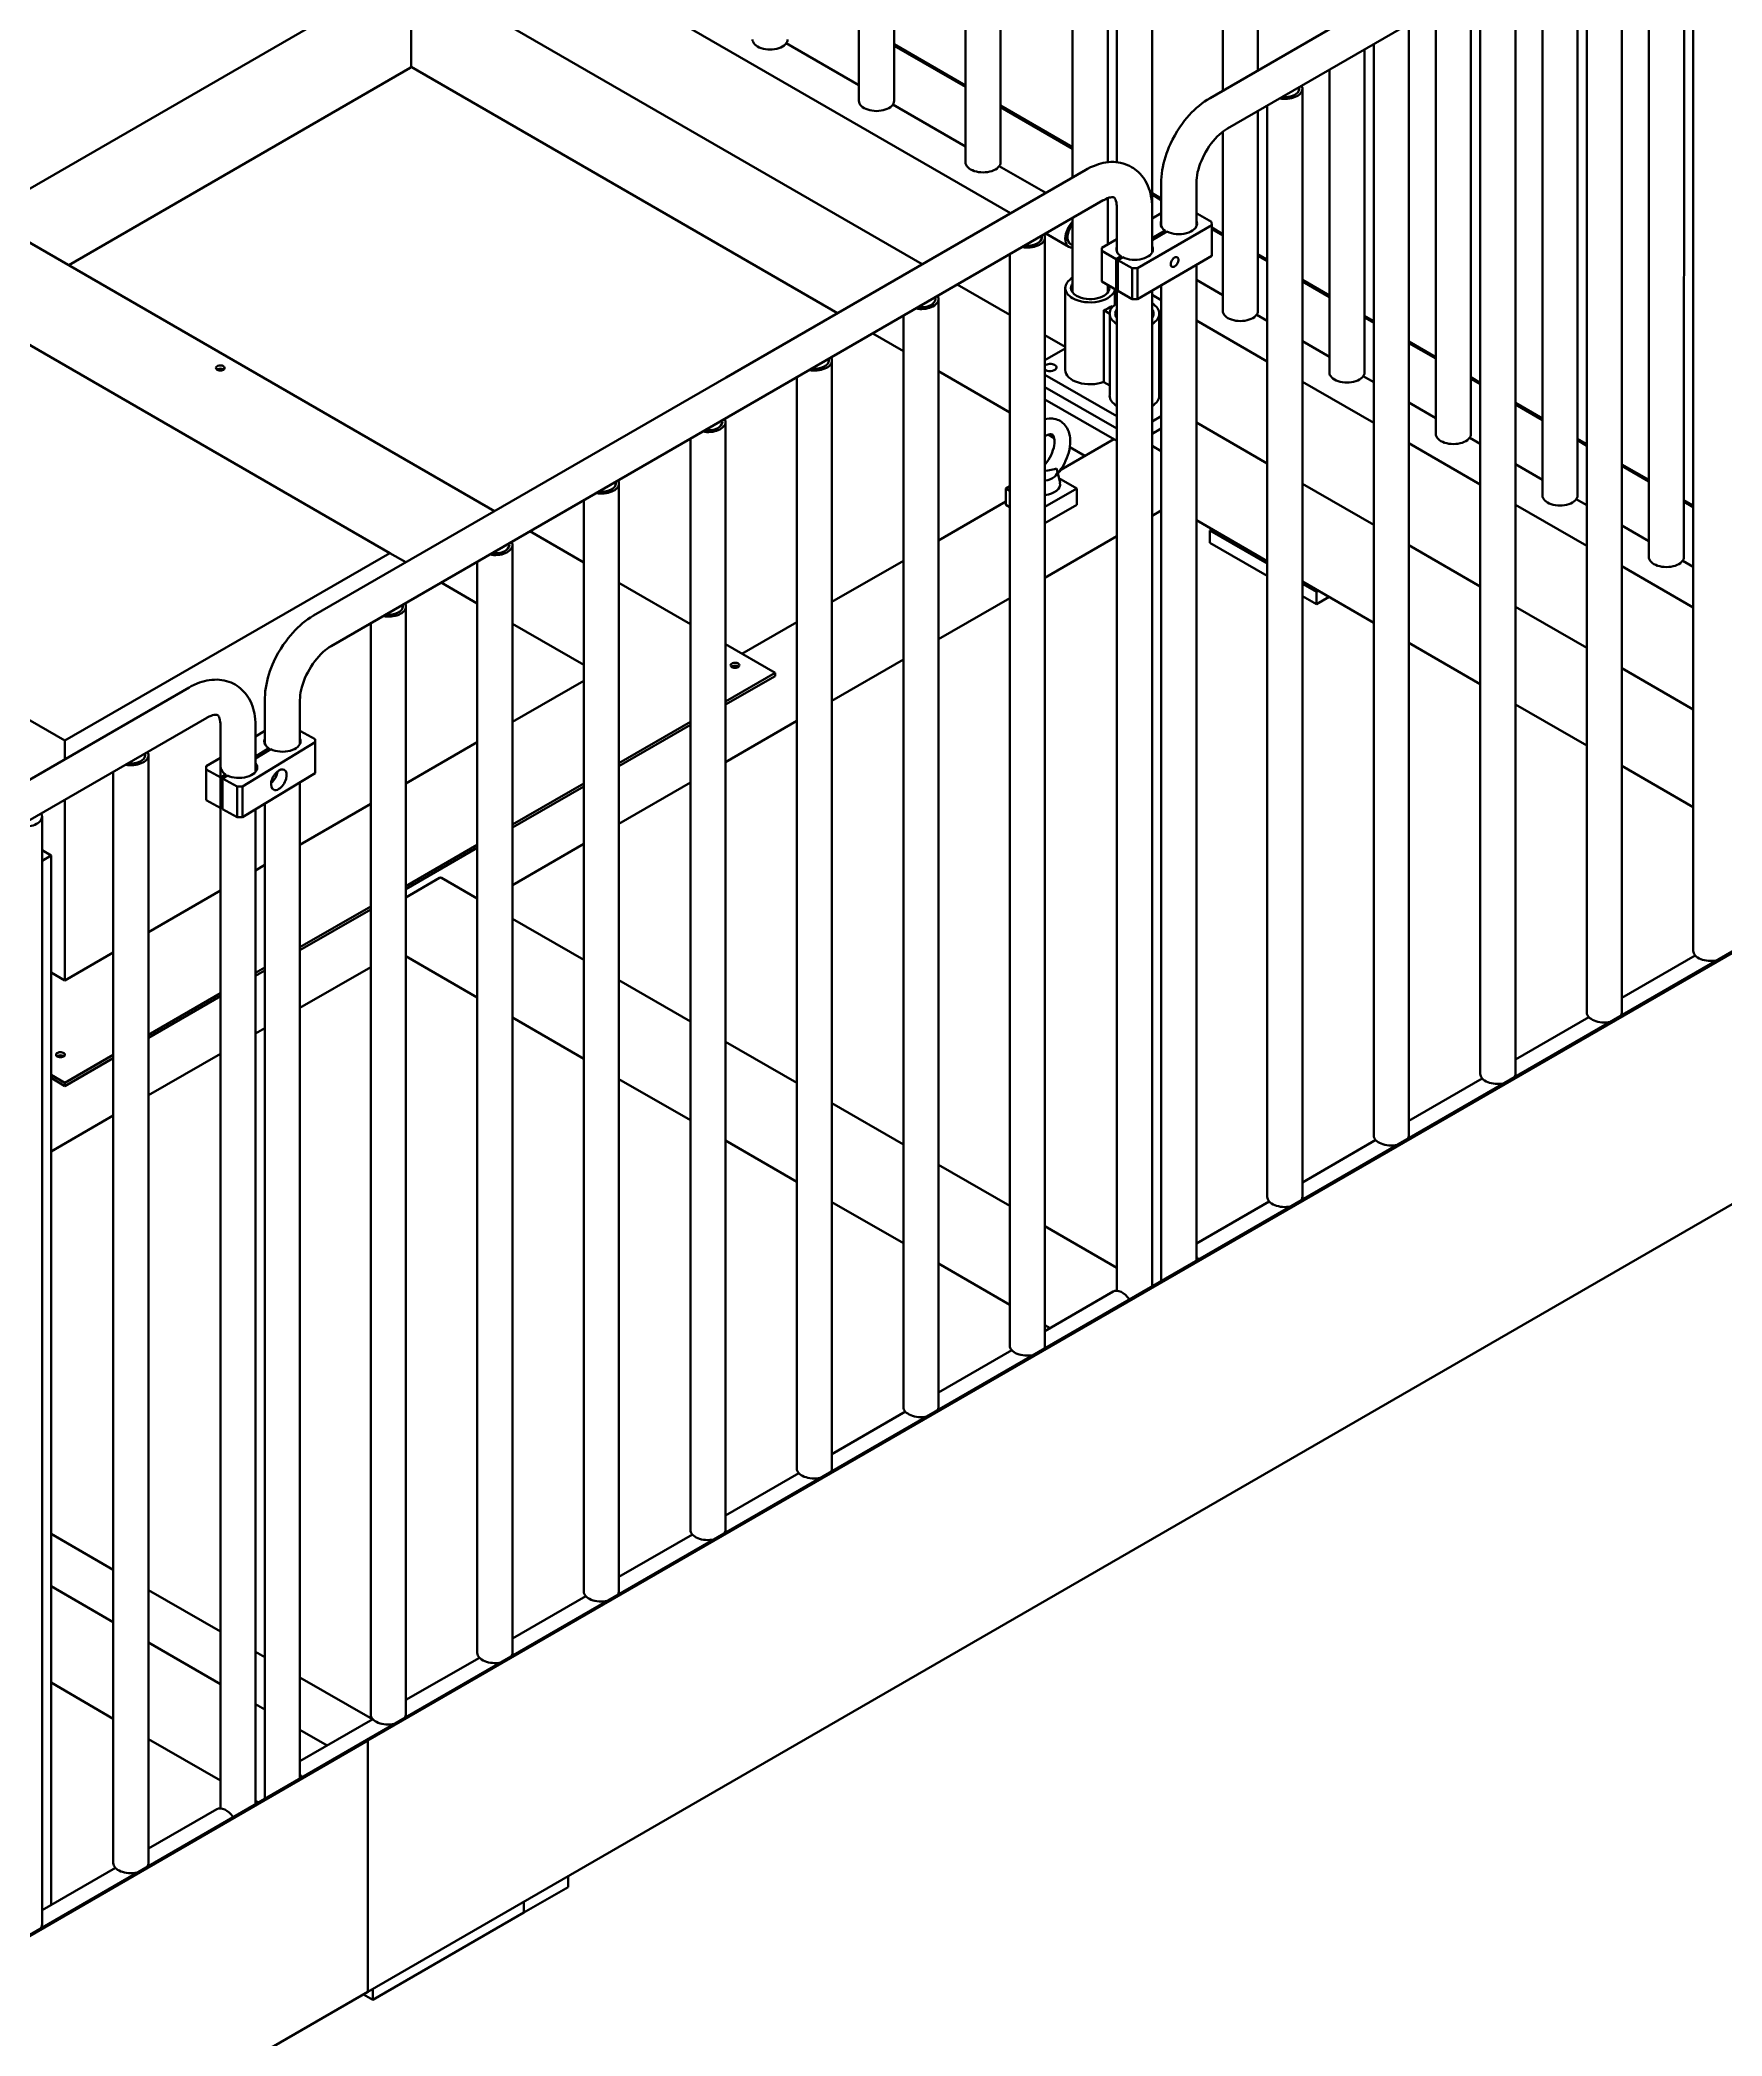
# Model space of a CAD drawing. Header units: millimetres. Extents: x -73083 to 81340, y -6859 to 6812.
# Drawn here: x -55858 to -54518, y -2132 to -542 of the extents above; entities that cross this region are included whole.
import ezdxf

# ---------------------------------------------------------------- set-up
doc = ezdxf.new("R2010")
doc.units = ezdxf.units.MM
doc.layers.add('word_dim', color=253, linetype='Continuous')
doc.styles.get("Standard").update_dxf_attribs({"font": 'romans.shx', "bigfont": 'bigfont.shx'})
doc.dimstyles.new('STANDARD 1-23', dxfattribs={"dimscale": 23, "dimtxt": 3.5, "dimasz": 3, "dimexe": 1, "dimexo": 0, "dimgap": 1, "dimtad": 3, "dimdsep": 46, "dimtxsty": 'Standard', "dimblk1": 'OPEN', "dimblk2": 'OPEN', "dimsah": 1, "dimcen": 0, "dimclrd": 256, "dimclre": 256, "dimclrt": 3, "dimazin": 2, "dimtfac": 1, "dimtmove": 0, "dimatfit": 3, "dimldrblk": 'OPEN', "dimfxl": 0, "dimtolj": 1, "dimtzin": 0, "dimlwd": 13, "dimlwe": 13, "dimarcsym": 0})

# ---------------------------------------------------------------- blocks, each defined once
blk = doc.blocks.new('A$C7FC73B9A')
at = {"color": 7, "lineweight": 35}
for p, q in [((4481.3, 5537.2), (4481.3, 4654.5)), ((4509.3, 5524.9), (4509.3, 4654.5)), ((4566.2, 5488.2), (4566.2, 4605.6)), ((4594.2, 5475.9), (4594.2, 4605.6)), ((4771.2, 5369.8), (4771.2, 4662.6)), ((4651.5, 4593.5), (4651.5, 5348.7)), ((4799.2, 5357.5), (4799.2, 4678.8)), ((4679.5, 4605.6), (4679.5, 5332.5)), ((4686.8, 4605.6), (4686.8, 5328.2)), ((4714.8, 4560.7), (4714.8, 5329.2)), ((4191.1, 4327.7), (3141.7, 4933.6)), ((4602.1, 4565), (3989.6, 4918.7)), ((4761, 4656.7), (5089.8, 4846.6)), ((5138.7, 4842.4), (5138.6, 4291.2)), ((5146, 4846.7), (5146, 3977.4)), ((4775, 4632.5), (5103.8, 4822.3)), ((5110.7, 4826.3), (5110.6, 4291.2)), ((4032.6, 4812.5), (4531.7, 4524.4)), ((5089.2, 4811), (5089.1, 3928.4)), ((5053.8, 4793.4), (5053.8, 4340.2)), ((5061.2, 4797.7), (5061.1, 3928.4)), ((5025.8, 4777.3), (5025.8, 4340.2)), ((5004.3, 4762), (5004.3, 3879.4)), ((4089.8, 4739.9), (3783.5, 4563)), ((4968.9, 4744.5), (4968.9, 4389.2)), ((4976.3, 4748.7), (4976.3, 3879.4)), ((4940.9, 4728.3), (4940.9, 4389.2)), ((4124.5, 4718.1), (4124.5, 4682.2)), ((4919.4, 4713), (4919.4, 3830.4)), ((2882.9, 4702.6), (3848.8, 4144.9)), ((4481.3, 4667.1), (4423.4, 4700.5)), ((4566.2, 4666.8), (4509.3, 4699.6)), ((4566.2, 4665.6), (4509.3, 4698.4)), ((4884.1, 4695.5), (4884.1, 4438.2)), ((4891.4, 4699.7), (4891.4, 3830.4)), ((4123.9, 4680.8), (3851.8, 4523.7)), ((4124.5, 4681.7), (4464.3, 4485.4)), ((4856.1, 4679.3), (4856.1, 4438.2)), ((4834.6, 4664.1), (4834.6, 3781.4)), ((4566.2, 4618.1), (4508.3, 4651.5)), ((4651.5, 4617.6), (4594.2, 4650.7)), ((4651.5, 4616.3), (4594.2, 4649.4)), ((4799.2, 4646.5), (4799.2, 4487.2)), ((4806.6, 4650.7), (4806.6, 3781.4)), ((4771.2, 4629.9), (4771.2, 4487.2)), ((4662, 4599.6), (4375.6, 4434.2)), ((4630.1, 4581.2), (4593.1, 4602.5)), ((4107.6, 4294.3), (3610.2, 4581.5)), ((4722.2, 4554.6), (4722.2, 4589.5)), ((4750.2, 4554.6), (4750.2, 4589.5)), ((4389.6, 4410), (4676, 4575.3)), ((4679.5, 4540.1), (4679.5, 4577)), ((4686.8, 4534.4), (4686.8, 4569.1)), ((4714.8, 4533.8), (4714.8, 4569.1)), ((4648.6, 4538.2), (4630.1, 4548.8)), ((4651.5, 4501.8), (4651.5, 4561.2)), ((4762.4, 4555.6), (4703.2, 4521.1)), ((4762.4, 4555.6), (4762.4, 4531.1)), ((4601.5, 4532.3), (4601.5, 3663)), ((4629.5, 4545.7), (4629.5, 3663)), ((4674.8, 4537.4), (4674.8, 4512.9)), ((4674.8, 4510.5), (4674.8, 4535)), ((4686.2, 4504), (4686.2, 4528.4)), ((4687.6, 4527.6), (4687.6, 4503.1)), ((4699, 4521.1), (4699, 4496.6)), ((4703.2, 4496.6), (4762.4, 4531.1)), ((4703.2, 4496.6), (4703.2, 4521.1)), ((4750.2, 3730.4), (4750.2, 4524)), ((4559.7, 4508.2), (4601.5, 4484.1)), ((4645.7, 4440.1), (4645.7, 4505.4)), ((4686.8, 3706.6), (4686.8, 4504.3)), ((4714.8, 3710), (4714.8, 4503.4)), ((4722.2, 3714.3), (4722.2, 4507.7)), ((4771.2, 4499.7), (4750.2, 4511.8)), ((4856.1, 4499.4), (4834.6, 4511.9)), ((4856.1, 4498.2), (4834.6, 4510.6)), ((4544.7, 4496.7), (4544.7, 3614)), ((4676.3, 4430.5), (4676.3, 4487.7)), ((4681.1, 4419.7), (4681.1, 4485)), ((4720.6, 4419.7), (4720.6, 4485)), ((4492.3, 4469.3), (4516.7, 4455.2)), ((4516.7, 4483.3), (4516.7, 3614)), ((4806.6, 4446.9), (4750.2, 4479.5)), ((4856.1, 4450.7), (4834.6, 4463.1)), ((4940.9, 4450.4), (4919.4, 4462.9)), ((4940.9, 4449.2), (4919.4, 4461.6)), ((4459.8, 4447.7), (4459.8, 3565.1)), ((4544.7, 4439.1), (4601.5, 4406.2)), ((4046.8, 4244.4), (4375.6, 4434.2)), ((4431.8, 4434.4), (4431.8, 3565.1)), ((4686.8, 4403.2), (4629.5, 4436.3)), ((4686.8, 4393.4), (4629.5, 4426.5)), ((4629.5, 4426.5), (4686.8, 4393.4)), ((4891.4, 4398), (4834.6, 4430.8)), ((4060.8, 4220.2), (4389.6, 4410)), ((4686.8, 4383.6), (4629.5, 4416.7)), ((4940.9, 4401.7), (4919.4, 4414.1)), ((5025.8, 4401.5), (5004.3, 4413.9)), ((5025.8, 4400.2), (5004.3, 4412.6)), ((4375, 4398.7), (4375, 3516.1)), ((4750.2, 4398.2), (4806.6, 4365.7)), ((4347, 4385.4), (4347, 3516.1)), ((4684.4, 4385), (4642.1, 4360.6)), ((4976.3, 4349), (4919.4, 4381.8)), ((5025.8, 4352.7), (5004.3, 4365.1)), ((5110.6, 4352.5), (5089.1, 4364.9)), ((5110.7, 4351.2), (5089.2, 4363.7)), ((4290.1, 4349.7), (4290.1, 3467.1)), ((4654.9, 4345.8), (4629.5, 4331.1)), ((4834.6, 4349.5), (4891.4, 4316.7)), ((4262.1, 4336.4), (4262.1, 3467.1)), ((4598.3, 4335.4), (4544.7, 4304.4)), ((4654.9, 4332.7), (4629.5, 4318.1)), ((5061.1, 4300), (5004.3, 4332.8)), ((4262.1, 4286.7), (4219.1, 4311.6)), ((4750.2, 4320.4), (4806.6, 4287.8)), ((4806.6, 4285.9), (4760.9, 4312.3)), ((5110.6, 4303.7), (5089.1, 4316.1)), ((4107.6, 4294.3), (3848.8, 4144.9)), ((4205.3, 4300.7), (4205.3, 3418.1)), ((4686.8, 4307.7), (4629.5, 4274.6)), ((4806.6, 4276.1), (4760.9, 4302.5)), ((4919.4, 4300.5), (4976.3, 4267.7)), ((4177.3, 4287.4), (4177.3, 3418.1)), ((4516.7, 4288.2), (4459.8, 4255.4)), ((5146, 4251), (5089.1, 4283.8)), ((4177.3, 4254.1), (4148.4, 4270.7)), ((4347, 4237.7), (4290.1, 4270.6)), ((4834.6, 4271.7), (4891.4, 4238.8)), ((4120.4, 4251.7), (4120.4, 3369.1)), ((4601.5, 4258.4), (4544.7, 4225.6)), ((5004.3, 4251.5), (5061.1, 4218.7)), ((4092.4, 4238.4), (4092.4, 3369.1)), ((4262.1, 4205.1), (4205.3, 4237.9)), ((4431.8, 4239.2), (4388.1, 4214)), ((4414.5, 4198.8), (4375, 4221.6)), ((4919.4, 4222.7), (4976.3, 4189.9)), ((4414.5, 4198.8), (4375, 4176)), ((4516.7, 4209.4), (4459.8, 4176.6)), ((5089.1, 4202.5), (5146, 4169.7)), ((3947.8, 4187.3), (3661.5, 4021.9)), ((4262.1, 4192.5), (4205.3, 4159.7)), ((4414.5, 4196.3), (4375, 4173.5)), ((4008, 4142.2), (4008, 4177.2)), ((4036, 4142.2), (4036, 4177.2)), ((5004.3, 4173.7), (5061.1, 4140.9)), ((3675.5, 3997.7), (3961.8, 4163)), ((3972.6, 3294.2), (3972.7, 4156.8)), ((4000.7, 4120), (4000.7, 4156.8)), ((4347, 4159.8), (4290.1, 4127)), ((4347, 4157.4), (4290.1, 4124.5)), ((4431.8, 4160.5), (4375, 4127.6)), ((4048.2, 4143.5), (3990.3, 4108.4)), ((4048.2, 4143.5), (4048.2, 4119)), ((5468, 4144.9), (4089.2, 3348.8)), ((5469.1, 4144.3), (4090.2, 3348.2)), ((4177.3, 4143.5), (4120.4, 4110.7)), ((3887.3, 4120), (3887.3, 3250.7)), ((3915.3, 4133.3), (3915.3, 3250.7)), ((3961.3, 4124.4), (3961.3, 4099.9)), ((3961.4, 4097.4), (3961.4, 4121.9)), ((3990.3, 4083.9), (4048.2, 4119)), ((5089.1, 4124.7), (5146, 4091.9)), ((3973, 4091.1), (3973, 4115.5)), ((3974.4, 4114.8), (3974.4, 4090.3)), ((3986, 4108.4), (3986, 4083.9)), ((3990.3, 4083.9), (3990.3, 4108.4)), ((4036, 3318.1), (4036, 4111.7)), ((4262.1, 4110.8), (4205.3, 4078)), ((4262.1, 4108.4), (4205.3, 4075.6)), ((4347, 4111.5), (4290.1, 4078.6)), ((3848.8, 3953.8), (3848.8, 4097.7)), ((4000.6, 3297.7), (4000.7, 4090.2)), ((4008, 3301.9), (4008, 4094.7)), ((4092.4, 4094.5), (4036, 4061.9)), ((3830.5, 4084.4), (3830.5, 3201.7)), ((4177.3, 4061.8), (4120.4, 4029)), ((4177.3, 4059.4), (4120.4, 4026.6)), ((4262.1, 4062.5), (4205.3, 4029.7)), ((3837.7, 3217.4), (3837.7, 4053.3)), ((3972.7, 4025.4), (3915.3, 3992.3)), ((4147.2, 4035.5), (4120.4, 4020)), ((4177.3, 4019.1), (4148.7, 4035.6)), ((4092.4, 4012.8), (4036, 3980.3)), ((4092.4, 4010.4), (4036, 3977.8)), ((4262.1, 3970.1), (4205.3, 4003)), ((3887.3, 3976.1), (3848.8, 3953.8)), ((4092.4, 3964.5), (4036, 3931.9)), ((4177.3, 3940.3), (4120.4, 3973.2)), ((5089.1, 3939.9), (5147.6, 3973.6)), ((3972.7, 3943.7), (3915.3, 3910.6)), ((5469.1, 3944.2), (4090.2, 3148.2)), ((4347, 3921.1), (4290.1, 3954)), ((3972.7, 3941.3), (3915.3, 3908.2)), ((4262.1, 3891.4), (4205.3, 3924.2)), ((5004.3, 3890.9), (5062.8, 3924.6)), ((4431.8, 3872.2), (4375, 3905)), ((3887.3, 3894.5), (3848.8, 3872.2)), ((3887.3, 3892), (3848.8, 3869.7)), ((3972.7, 3895.4), (3915.3, 3862.3)), ((4347, 3842.4), (4290.1, 3875.2)), ((4919.4, 3841.9), (4977.9, 3875.6)), ((4516.7, 3823.2), (4459.8, 3856)), ((3887.3, 3846.1), (3837.7, 3817.5)), ((4431.8, 3793.4), (4375, 3826.2)), ((4834.6, 3792.9), (4893, 3826.7)), ((4601.5, 3774.2), (4544.7, 3807)), ((4516.7, 3744.4), (4459.8, 3777.2)), ((4750.2, 3744.2), (4808.2, 3777.7)), ((4686.8, 3724.9), (4629.5, 3758)), ((4601.5, 3695.4), (4544.7, 3728.2)), ((4629.5, 3674.5), (4683.9, 3705.9)), ((4544.7, 3625.5), (4603.1, 3659.3)), ((4459.8, 3576.5), (4518.3, 3610.3)), ((4375, 3527.5), (4433.4, 3561.3)), ((3887.3, 3484.3), (3837.7, 3513)), ((4290.1, 3478.6), (4348.6, 3512.3)), ((3837.7, 3471.2), (3887.3, 3442.6)), ((3972.6, 3435.1), (3915.3, 3468.2)), ((4205.3, 3429.6), (4263.7, 3463.3)), ((3915.3, 3426.4), (3972.6, 3393.3)), ((4120.4, 3380.6), (4178.9, 3414.3)), ((3837.7, 3394.4), (3887.3, 3365.7)), ((4093.7, 3365.2), (4036, 3398.5)), ((4036, 3331.8), (4094, 3365.3)), ((4036, 3356.7), (4057.6, 3344.3)), ((2710.3, 2552.7), (4089.2, 3348.8)), ((2711.4, 2552.1), (4090.2, 3348.2)), ((3915.3, 3349.5), (3972.6, 3316.5)), ((4090.2, 3148.2), (4090.2, 3348.2)), ((4090.2, 3348.2), (4090.2, 3148.2)), ((3915.3, 3262.2), (3969.8, 3293.6)), ((3830.5, 3213.2), (3889, 3247)), ((4249.7, 3231.6), (4214.4, 3211.2)), ((4094.1, 3141.8), (4214.3, 3211.3)), ((4090.2, 3148.2), (2711.4, 2352.1))]:
    blk.add_line(p, q, dxfattribs=at)
at = {"color": 7, "lineweight": 35, "ltscale": 0.21215}
for p, q in [((4722.2, 4576.7), (4714.8, 4581)), ((4722.2, 4575.5), (4714.8, 4579.8))]:
    blk.add_line(p, q, dxfattribs=at)
at = {"color": 7, "lineweight": 35, "ltscale": 0.212728}
blk.add_line((4714.8, 4560.7), (4722.2, 4565), dxfattribs=at)
at = {"color": 7, "lineweight": 35, "ltscale": 0.023032}
blk.add_line((4751, 4564.5), (4750.2, 4564.1), dxfattribs=at)
at = {"color": 7, "lineweight": 35, "ltscale": 0.327234}
blk.add_line((4751, 4564.5), (4762.3, 4558), dxfattribs=at)
at = {"color": 7, "lineweight": 35, "ltscale": 0.302455}
blk.add_line((4714.8, 4545.1), (4725.3, 4551.2), dxfattribs=at)
at = {"color": 7, "lineweight": 35, "ltscale": 0.343524}
blk.add_line((4726.7, 4550.4), (4714.8, 4543.5), dxfattribs=at)
at = {"color": 7, "lineweight": 35, "ltscale": 0.040991}
for p, q in [((4725.3, 4549.6), (4725.3, 4551.2)), ((4690.1, 4529.1), (4690.1, 4530.7))]:
    blk.add_line(p, q, dxfattribs=at)
at = {"color": 7, "lineweight": 35, "ltscale": 0.061238}
for p, q in [((4762.3, 4558), (4762.4, 4555.6)), ((4674.8, 4535), (4674.8, 4537.4)), ((4674.8, 4512.9), (4674.8, 4510.5))]:
    blk.add_line(p, q, dxfattribs=at)
at = {"color": 7, "lineweight": 35, "ltscale": 0.256325}
for p, q in [((4771.2, 4548.4), (4762.4, 4553.6)), ((4771.2, 4547.2), (4762.4, 4552.3))]:
    blk.add_line(p, q, dxfattribs=at)
at = {"color": 7, "lineweight": 35, "ltscale": 0.348018}
blk.add_line((4674.8, 4537.4), (4686.8, 4544.4), dxfattribs=at)
at = {"color": 7, "lineweight": 35, "ltscale": 0.327242}
blk.add_line((4686.2, 4528.4), (4674.8, 4535), dxfattribs=at)
at = {"color": 7, "lineweight": 35, "ltscale": 0.212218}
blk.add_line((4806.6, 4528), (4799.2, 4532.3), dxfattribs=at)
at = {"color": 7, "lineweight": 35, "ltscale": 0.112748}
blk.add_line((4686.2, 4528.4), (4690.1, 4530.7), dxfattribs=at)
at = {"color": 7, "lineweight": 35, "ltscale": 0.112751}
blk.add_line((4691.5, 4529.9), (4687.6, 4527.6), dxfattribs=at)
at = {"color": 7, "lineweight": 35, "ltscale": 0.327245}
for p, q in [((4699, 4521.1), (4687.6, 4527.6)), ((4674.8, 4510.5), (4686.2, 4504)), ((4687.6, 4503.1), (4699, 4496.6))]:
    blk.add_line(p, q, dxfattribs=at)
at = {"color": 7, "lineweight": 35, "ltscale": 0.106067}
blk.add_line((4703.2, 4521.1), (4699, 4521.1), dxfattribs=at)
at = {"color": 7, "lineweight": 35, "ltscale": 0.21221}
blk.add_line((4806.6, 4526.8), (4799.2, 4531), dxfattribs=at)
at = {"color": 7, "lineweight": 35, "ltscale": 0.151251}
blk.add_line((4679.5, 4501.7), (4679.5, 4507.8), dxfattribs=at)
at = {"color": 7, "lineweight": 35, "ltscale": 0.313409}
blk.add_line((4685.2, 4492), (4685.2, 4504.5), dxfattribs=at)
at = {"color": 7, "lineweight": 35, "ltscale": 0.04107}
blk.add_line((4686.2, 4504), (4687.6, 4504.8), dxfattribs=at)
at = {"color": 7, "lineweight": 35, "ltscale": 0.137345}
for p, q in [((4681.1, 4484.9), (4676.3, 4487.7)), ((4681.1, 4427.8), (4676.3, 4430.5))]:
    blk.add_line(p, q, dxfattribs=at)
at = {"color": 7, "lineweight": 35, "ltscale": 0.037618}
blk.add_line((4682, 4491), (4683.3, 4490.2), dxfattribs=at)
at = {"color": 7, "lineweight": 35, "ltscale": 0.106055}
blk.add_line((4699, 4496.6), (4703.2, 4496.6), dxfattribs=at)
at = {"color": 7, "lineweight": 35, "ltscale": 0.212309}
blk.add_line((4722.2, 4495.7), (4714.8, 4499.9), dxfattribs=at)
at = {"color": 7, "lineweight": 35, "ltscale": 0.464337}
blk.add_line((4714.8, 4481.3), (4714.8, 4499.9), dxfattribs=at)
at = {"color": 7, "lineweight": 35, "ltscale": 0.242015}
blk.add_line((4806.6, 4479.3), (4798.2, 4484.1), dxfattribs=at)
at = {"color": 7, "lineweight": 35, "ltscale": 0.212237}
blk.add_line((4891.4, 4479), (4884.1, 4483.3), dxfattribs=at)
at = {"color": 7, "lineweight": 35, "ltscale": 0.212234}
blk.add_line((4891.4, 4477.8), (4884.1, 4482), dxfattribs=at)
at = {"color": 7, "lineweight": 35, "ltscale": 0.467644}
blk.add_line((4629.5, 4467.9), (4645.7, 4458.5), dxfattribs=at)
at = {"color": 7, "lineweight": 35, "ltscale": 0.467657}
blk.add_line((4629.5, 4447.9), (4645.7, 4457.2), dxfattribs=at)
at = {"color": 7, "lineweight": 35, "ltscale": 0.046303}
blk.add_line((4720.6, 4432.7), (4722.2, 4431.8), dxfattribs=at)
at = {"color": 7, "lineweight": 35, "ltscale": 0.242035}
blk.add_line((4891.4, 4430.3), (4883.1, 4435.1), dxfattribs=at)
at = {"color": 7, "lineweight": 35, "ltscale": 0.212265}
blk.add_line((4976.3, 4430), (4968.9, 4434.3), dxfattribs=at)
at = {"color": 7, "lineweight": 35, "ltscale": 0.212262}
blk.add_line((4976.3, 4428.8), (4968.9, 4433.1), dxfattribs=at)
at = {"color": 7, "lineweight": 35, "ltscale": 0.212306}
for p, q in [((4722.2, 4403.4), (4714.8, 4399.2)), ((4714.8, 4389.3), (4722.2, 4393.6)), ((4714.8, 4389.4), (4722.2, 4393.6)), ((4714.8, 4379.7), (4722.2, 4375.5)), ((4722.2, 4328.1), (4714.8, 4323.9)), ((5146, 4332.1), (5138.6, 4336.3)), ((5146, 4330.8), (5138.7, 4335.1))]:
    blk.add_line(p, q, dxfattribs=at)
at = {"color": 7, "lineweight": 35, "ltscale": 0.138091}
blk.add_line((4632.1, 4388.6), (4636.9, 4385.8), dxfattribs=at)
at = {"color": 7, "lineweight": 35, "ltscale": 0.346366}
blk.add_line((4649.3, 4378.7), (4661.3, 4371.7), dxfattribs=at)
at = {"color": 7, "lineweight": 35, "ltscale": 0.242062}
blk.add_line((4976.3, 4381.3), (4967.9, 4386.1), dxfattribs=at)
at = {"color": 7, "lineweight": 35, "ltscale": 0.212278}
blk.add_line((5061.1, 4381), (5053.8, 4385.3), dxfattribs=at)
at = {"color": 7, "lineweight": 35, "ltscale": 0.212281}
blk.add_line((5061.2, 4379.8), (5053.8, 4384.1), dxfattribs=at)
at = {"color": 7, "lineweight": 35, "ltscale": 0.001158}
blk.add_line((4629.9, 4365.3), (4629.9, 4365.2), dxfattribs=at)
at = {"color": 7, "lineweight": 35, "ltscale": 0.257069}
blk.add_line((4639.3, 4360.1), (4641.5, 4350.1), dxfattribs=at)
at = {"color": 7, "lineweight": 35, "ltscale": 0.093038}
for p, q in [((4598.3, 4345.8), (4601.5, 4347.6)), ((4601.5, 4343.9), (4598.3, 4345.8)), ((4601.5, 4330.8), (4598.3, 4332.7))]:
    blk.add_line(p, q, dxfattribs=at)
at = {"color": 7, "lineweight": 35, "ltscale": 0.326599}
for p, q in [((4598.3, 4332.7), (4598.3, 4345.8)), ((4654.9, 4332.7), (4654.9, 4345.8))]:
    blk.add_line(p, q, dxfattribs=at)
at = {"color": 7, "lineweight": 35, "ltscale": 0.411376}
blk.add_line((4640.6, 4354), (4654.9, 4345.8), dxfattribs=at)
at = {"color": 7, "lineweight": 35, "ltscale": 0.242079}
blk.add_line((5061.1, 4332.3), (5052.8, 4337.1), dxfattribs=at)
at = {"color": 7, "lineweight": 35, "ltscale": 0.047758}
blk.add_line((4762.6, 4313.2), (4760.9, 4312.3), dxfattribs=at)
at = {"color": 7, "lineweight": 35, "ltscale": 0.244946}
for p, q in [((4760.9, 4312.3), (4760.9, 4302.5)), ((4845.8, 4263.3), (4845.8, 4253.5))]:
    blk.add_line(p, q, dxfattribs=at)
at = {"color": 7, "lineweight": 35, "ltscale": 0.370682}
blk.add_line((4120.4, 4286.9), (4107.6, 4294.3), dxfattribs=at)
at = {"color": 7, "lineweight": 35, "ltscale": 0.242103}
blk.add_line((5146, 4283.3), (5137.6, 4288.2), dxfattribs=at)
at = {"color": 7, "lineweight": 35, "ltscale": 0.323479}
blk.add_line((4845.8, 4263.3), (4834.6, 4269.8), dxfattribs=at)
at = {"color": 7, "lineweight": 35, "ltscale": 0.047769}
blk.add_line((4845.8, 4263.3), (4847.5, 4264.2), dxfattribs=at)
at = {"color": 7, "lineweight": 35, "ltscale": 0.323476}
blk.add_line((4845.8, 4253.5), (4834.6, 4260), dxfattribs=at)
at = {"color": 7, "lineweight": 35, "ltscale": 0.292719}
blk.add_line((4845.8, 4253.5), (4855.9, 4259.3), dxfattribs=at)
at = {"color": 7, "lineweight": 35, "ltscale": 0.061237}
for p, q in [((4414.5, 4196.3), (4414.5, 4198.8)), ((3848.8, 3869.7), (3848.8, 3872.2))]:
    blk.add_line(p, q, dxfattribs=at)
at = {"color": 7, "lineweight": 35, "ltscale": 0.21499}
blk.add_line((4000.7, 4148.2), (4008, 4152.7), dxfattribs=at)
at = {"color": 7, "lineweight": 35, "ltscale": 0.015278}
blk.add_line((4036.5, 4152.4), (4036, 4152), dxfattribs=at)
at = {"color": 7, "lineweight": 35, "ltscale": 0.33049}
for p, q in [((4036.5, 4152.4), (4048.1, 4146)), ((3973, 4115.5), (3961.4, 4121.9)), ((3986, 4108.4), (3974.4, 4114.8)), ((3961.4, 4097.4), (3973, 4091.1)), ((3974.4, 4090.3), (3986, 4083.9))]:
    blk.add_line(p, q, dxfattribs=at)
at = {"color": 7, "lineweight": 35, "ltscale": 0.370618}
blk.add_line((3848.8, 4130.1), (3848.8, 4144.9), dxfattribs=at)
at = {"color": 7, "lineweight": 35, "ltscale": 0.311318}
blk.add_line((4000.7, 4132.3), (4011.3, 4138.8), dxfattribs=at)
at = {"color": 7, "lineweight": 35, "ltscale": 0.353634}
blk.add_line((4012.8, 4138), (4000.7, 4130.6), dxfattribs=at)
at = {"color": 7, "lineweight": 35, "ltscale": 0.04184}
for p, q in [((4011.3, 4137.1), (4011.3, 4138.8)), ((3976.8, 4116.2), (3976.8, 4117.9))]:
    blk.add_line(p, q, dxfattribs=at)
at = {"color": 7, "lineweight": 35, "ltscale": 0.061271}
for p, q in [((4048.1, 4146), (4048.2, 4143.5)), ((3961.4, 4121.9), (3961.3, 4124.4)), ((3961.3, 4099.9), (3961.4, 4097.4))]:
    blk.add_line(p, q, dxfattribs=at)
at = {"color": 7, "lineweight": 35, "ltscale": 0.331692}
blk.add_line((3961.3, 4124.4), (3972.7, 4131.2), dxfattribs=at)
at = {"color": 7, "lineweight": 35, "ltscale": 0.111612}
for p, q in [((3973, 4115.5), (3976.8, 4117.9)), ((3978.3, 4117.1), (3974.4, 4114.8))]:
    blk.add_line(p, q, dxfattribs=at)
at = {"color": 7, "lineweight": 35, "ltscale": 0.106047}
for p, q in [((3990.3, 4108.4), (3986, 4108.4)), ((3986, 4083.9), (3990.3, 4083.9))]:
    blk.add_line(p, q, dxfattribs=at)
at = {"color": 7, "lineweight": 35, "ltscale": 0.042316}
blk.add_line((3973, 4091.1), (3974.4, 4091.9), dxfattribs=at)
at = {"color": 7, "lineweight": 35, "ltscale": 0.208521}
blk.add_line((3830.5, 4057.5), (3837.7, 4053.3), dxfattribs=at)
at = {"color": 7, "lineweight": 35, "ltscale": 0.20852}
blk.add_line((3837.7, 4053.3), (3830.5, 4049.2), dxfattribs=at)
at = {"color": 7, "lineweight": 35, "ltscale": 0.212326}
blk.add_line((4008, 4045.8), (4000.7, 4041.5), dxfattribs=at)
at = {"color": 7, "lineweight": 35, "ltscale": 0.319091}
blk.add_line((3837.7, 3960.2), (3848.8, 3953.8), dxfattribs=at)
at = {"color": 7, "lineweight": 35, "ltscale": 0.212328}
for p, q in [((4008, 3964.1), (4000.7, 3959.9)), ((4008, 3961.7), (4000.7, 3957.4)), ((4008, 3915.8), (4000.7, 3911.5)), ((4008, 3414.7), (4000.6, 3418.9)), ((4000.6, 3377.2), (4008, 3372.9))]:
    blk.add_line(p, q, dxfattribs=at)
at = {"color": 7, "lineweight": 35, "ltscale": 0.319079}
blk.add_line((3837.7, 3878.6), (3848.8, 3872.2), dxfattribs=at)
at = {"color": 7, "lineweight": 35, "ltscale": 0.319078}
blk.add_line((3837.7, 3876.1), (3848.8, 3869.7), dxfattribs=at)
at = {"color": 7, "lineweight": 35, "ltscale": 0.117895}
blk.add_line((4633.6, 3676.9), (4629.5, 3679.2), dxfattribs=at)
at = {"color": 7, "lineweight": 35, "ltscale": 0.030622}
blk.add_line((4089.2, 3348.8), (4090.2, 3348.2), dxfattribs=at)
blk.add_line((4089.2, 3348.8), (4090.2, 3348.2), dxfattribs=at)
at = {"color": 7, "lineweight": 35, "ltscale": 0.064593}
blk.add_line((4000.6, 3300.3), (4002.9, 3299), dxfattribs=at)
at = {"color": 7, "lineweight": 35, "ltscale": 0.214728}
blk.add_line((4249.7, 3231.6), (4249.7, 3240.2), dxfattribs=at)
at = {"color": 7, "lineweight": 35, "ltscale": 0.214731}
blk.add_line((4214.4, 3211.2), (4214.4, 3219.8), dxfattribs=at)
at = {"color": 7, "lineweight": 35, "ltscale": 0.00087364}
blk.add_line((4214.3, 3211.2), (4214.4, 3211.2), dxfattribs=at)
at = {"color": 7, "lineweight": 35, "ltscale": 0.213872}
blk.add_line((4094.1, 3150.4), (4094.1, 3141.8), dxfattribs=at)
at = {"color": 7, "lineweight": 35, "ltscale": 0.214038}
blk.add_line((4086.7, 3146.1), (4094.1, 3141.8), dxfattribs=at)
at = {"color": 7, "lineweight": 35}
for points in [[(4761, 4656.7), (4758.7, 4655.3), (4756.5, 4653.9), (4754.4, 4652.3), (4752.3, 4650.6), (4750.3, 4648.9), (4748.3, 4647), (4746.3, 4645.1), (4744.4, 4643.1), (4742.6, 4641), (4740.8, 4638.8), (4739.1, 4636.5), (4736.9, 4633.5), (4734.8, 4630.3), (4732.9, 4627), (4731.1, 4623.7), (4729.5, 4620.3), (4728.3, 4617.7), (4727.3, 4615.1), (4726.3, 4612.5), (4725.5, 4609.8), (4724.7, 4607.2), (4724, 4604.5), (4723.4, 4601.8), (4723, 4599.2), (4722.6, 4596.5), (4722.4, 4594), (4722.2, 4591.3), (4722.2, 4589.5)], [(4775, 4632.5), (4773.4, 4631.5), (4771.8, 4630.4), (4770.2, 4629.1), (4768.5, 4627.6), (4766.8, 4626), (4765.2, 4624.3), (4763.5, 4622.4), (4762, 4620.4), (4760.4, 4618.3), (4759, 4616.1), (4757.6, 4613.9), (4756.4, 4611.6), (4755.2, 4609.2), (4754.1, 4606.8), (4753.2, 4604.5), (4752.4, 4602.1), (4751.7, 4599.8), (4751.1, 4597.6), (4750.7, 4595.4), (4750.4, 4593.3), (4750.3, 4591.4), (4750.2, 4589.5)], [(4698.5, 4601.8), (4696.9, 4602.7), (4695.3, 4603.4), (4693.5, 4604.1), (4691.7, 4604.7), (4689.8, 4605.1), (4687.9, 4605.5), (4686.1, 4605.7), (4684.3, 4605.8), (4682.1, 4605.8), (4680, 4605.6), (4677.9, 4605.4), (4676, 4605), (4674.1, 4604.6), (4672.1, 4604), (4670.2, 4603.4), (4668.2, 4602.6), (4665.9, 4601.6), (4663.5, 4600.4), (4662, 4599.6)], [(4714.8, 4569.1), (4714.8, 4571.7), (4714.6, 4574.3), (4714.3, 4576.7), (4713.9, 4578.7), (4713.5, 4580.7), (4713, 4582.7), (4712.3, 4584.6), (4711.5, 4586.7), (4710.7, 4588.6), (4709.6, 4590.5), (4708.7, 4592), (4707.7, 4593.5), (4706.6, 4594.9), (4705.3, 4596.4), (4703.9, 4597.8), (4702.5, 4599), (4701.5, 4599.8), (4700, 4600.9), (4698.5, 4601.8)], [(4684.5, 4577.6), (4684.2, 4577.7), (4683.6, 4577.8), (4682.8, 4577.8), (4681.8, 4577.6), (4680.6, 4577.4), (4679.4, 4577), (4677.9, 4576.3), (4676.4, 4575.5), (4676, 4575.3)], [(4686.8, 4569.1), (4686.8, 4570.8), (4686.6, 4572.3), (4686.4, 4573.6), (4686.1, 4574.9), (4685.7, 4575.9), (4685.3, 4576.6), (4685, 4577.2), (4684.6, 4577.5), (4684.5, 4577.6)], [(4629.5, 4400.8), (4631.1, 4401.2), (4632.8, 4401.4), (4634, 4401.4), (4635.4, 4401.4), (4636.7, 4401.2), (4638.1, 4400.9), (4639.4, 4400.5), (4640.5, 4400.1), (4641.6, 4399.5)], [(4629.5, 4387.4), (4630.6, 4387.9), (4631.7, 4388.4), (4632.7, 4388.8), (4633.6, 4388.9), (4634.3, 4388.9), (4634.9, 4388.8), (4635.3, 4388.7)], [(4641.6, 4399.5), (4642.6, 4398.8), (4643.6, 4398), (4644.7, 4397), (4645.6, 4396), (4646.4, 4394.9), (4647.1, 4393.8), (4647.8, 4392.5), (4648.4, 4390.9), (4648.9, 4389.5), (4649.3, 4387.7), (4649.5, 4386.1), (4649.6, 4384.5), (4649.6, 4383.2)], [(4637.1, 4383.2), (4637.1, 4381.6), (4636.8, 4379.9), (4636.5, 4378.1), (4635.9, 4376.2), (4635.2, 4374.3), (4634.4, 4372.3), (4633.4, 4370.4), (4632.3, 4368.5), (4631.1, 4366.8), (4629.9, 4365.3)], [(4635.3, 4388.7), (4635.7, 4388.4), (4636.1, 4387.9), (4636.4, 4387.3), (4636.7, 4386.5), (4636.9, 4385.5), (4637.1, 4384.3), (4637.1, 4383.2)], [(4649.6, 4383.2), (4649.6, 4381.4), (4649.4, 4379.1), (4649, 4376.8), (4648.5, 4374.5), (4647.8, 4372.3), (4647, 4370), (4646, 4367.7), (4645, 4365.5), (4643.8, 4363.3), (4642.5, 4361.3), (4641.1, 4359.2), (4639.8, 4357.6)], [(4629.5, 4359.7), (4631.9, 4360), (4634.5, 4360.5), (4635.8, 4360.8), (4637, 4361.1)], [(4046.8, 4244.4), (4044.5, 4243), (4042.3, 4241.5), (4040.2, 4240), (4038.1, 4238.3), (4036.1, 4236.6), (4034.1, 4234.7), (4032.1, 4232.8), (4030.2, 4230.7), (4028.4, 4228.6), (4026.6, 4226.5), (4024.9, 4224.2), (4022.7, 4221.1), (4020.7, 4218), (4018.7, 4214.7), (4016.9, 4211.4), (4015.3, 4208), (4014.2, 4205.4), (4013.1, 4202.8), (4012.1, 4200.1), (4011.3, 4197.5), (4010.5, 4194.8), (4009.8, 4192.2), (4009.3, 4189.5), (4008.8, 4186.9), (4008.4, 4184.2), (4008.2, 4181.7), (4008, 4179), (4008, 4177.2)], [(4060.8, 4220.2), (4059.2, 4219.2), (4057.7, 4218.1), (4056, 4216.8), (4054.3, 4215.3), (4052.6, 4213.7), (4051, 4211.9), (4049.4, 4210.1), (4047.8, 4208.1), (4046.3, 4206), (4044.8, 4203.8), (4043.5, 4201.5), (4042.2, 4199.2), (4041, 4196.9), (4040, 4194.5), (4039, 4192.2), (4038.2, 4189.8), (4037.5, 4187.5), (4037, 4185.2), (4036.5, 4183.1), (4036.2, 4181), (4036.1, 4179.1), (4036, 4177.2)], [(3984.3, 4189.5), (3982.8, 4190.3), (3981.1, 4191.1), (3979.3, 4191.8), (3977.5, 4192.3), (3975.7, 4192.8), (3973.7, 4193.1), (3971.9, 4193.3), (3970.1, 4193.5), (3967.9, 4193.4), (3965.8, 4193.3), (3963.7, 4193.1), (3961.9, 4192.7), (3959.9, 4192.3), (3957.9, 4191.7), (3956, 4191.1), (3954, 4190.3), (3951.7, 4189.3), (3949.4, 4188.1), (3947.8, 4187.3)], [(4000.7, 4156.8), (4000.6, 4159.4), (4000.4, 4162), (4000.1, 4164.4), (3999.8, 4166.4), (3999.3, 4168.4), (3998.8, 4170.4), (3998.2, 4172.3), (3997.4, 4174.4), (3996.5, 4176.3), (3995.5, 4178.2), (3994.5, 4179.7), (3993.5, 4181.2), (3992.4, 4182.6), (3991.1, 4184.1), (3989.8, 4185.4), (3988.3, 4186.7), (3987.3, 4187.5), (3985.9, 4188.5), (3984.3, 4189.5)], [(3970.3, 4165.2), (3970, 4165.4), (3969.4, 4165.5), (3968.6, 4165.5), (3967.6, 4165.3), (3966.4, 4165), (3965.2, 4164.6), (3963.7, 4164), (3962.2, 4163.2), (3961.8, 4163)], [(3972.7, 4156.8), (3972.6, 4158.4), (3972.5, 4159.9), (3972.2, 4161.3), (3971.9, 4162.6), (3971.5, 4163.6), (3971.1, 4164.3), (3970.8, 4164.8), (3970.5, 4165.1), (3970.3, 4165.2)]]:
    blk.add_lwpolyline(points, dxfattribs=at)
for centre, radius, start, end in [((4641.3, 4356), 14.6, 140.9318, 143.4168), ((4628.3, 4393.4), 33.4, 285.0748, 288.0657)]:
    blk.add_arc(centre, radius, start, end, dxfattribs=at)
for centre, major_axis, ratio, start_param, end_param in [((4410.5, 4703.5), (-14, 0), 0.577346, 6.283181, 9.424774), ((4122.4, 4683.4), (-1.5, 2.6), 0.577354, 3.141593, 3.926991), ((4820.6, 4664.1), (14, 0), 0.577346, 4.404865, 6.283181), ((4820.6, 4664.1), (11.5, 0), 0.577346, 4.521178, 6.283181), ((4820.6, 4664.1), (11.5, 0), 0.577346, 6.283181, 6.47423), ((4820.6, 4664.1), (14, 0), 0.577346, 6.283181, 6.590704), ((4495.3, 4654.5), (-14, 0), 0.577346, 6.283181, 9.424774), ((4580.2, 4605.6), (-14, 0), 0.577346, 6.283181, 9.424774), ((4615.5, 4545.7), (14, 0), 0.577346, 6.283181, 6.590704), ((4655.6, 4550.3), (7, 12.1), 0.577355, 1.856191, 3.141611), ((4655.6, 4550.3), (7, 12.1), 0.577355, 1.212473, 1.856191), ((4655.6, 4550.3), (5.75, 9.96), 0.577355, 1.31392, 3.141589), ((4736.2, 4556.7), (14.5, 0), 0.577346, 2.878463, 3.141555), ((4736.2, 4556.7), (14.5, 0), 0.577346, 3.141555, 3.861926), ((4736.2, 4556.7), (14.5, 0), 0.577346, 3.999967, 6.283147), ((4736.2, 4556.7), (14.5, 0), 0.577346, 6.283147, 6.546309), ((4615.5, 4545.7), (14, 0), 0.577346, 4.404865, 6.283181), ((4615.5, 4545.7), (11.5, 0), 0.577346, 4.521178, 6.283181), ((4615.5, 4545.7), (11.5, 0), 0.577346, 6.283181, 6.47423), ((4655.6, 4550.3), (7, 12.1), 0.577355, 3.141611, 3.499912), ((4655.6, 4550.3), (5.75, 9.96), 0.577355, 3.141589, 3.398449), ((4701, 4536.2), (14.5, 0), 0.577346, 2.918108, 3.141555), ((4701, 4536.2), (14.5, 0), 0.577346, 3.141555, 3.861926), ((4701, 4536.2), (14.5, 0), 0.577346, 3.999967, 6.283147), ((4701, 4536.2), (14.5, 0), 0.577346, 6.283147, 6.581123), ((4732.8, 4526.1), (2.16, 3.76), 0.575064, 0.000039, 3.141632), ((4732.8, 4526.1), (2.16, 3.76), 0.575064, 3.141632, 3.925015), ((4732.8, 4526.1), (2.16, 3.76), 0.575064, 3.925015, 6.283224), ((4665.5, 4505.4), (19.8, 0), 0.577346, 2.359076, 3.141596), ((4665.5, 4505.4), (19.8, 0), 0.577346, 3.141596, 3.926994), ((4665.5, 4505.4), (15.3, 0), 0.577346, 2.720044, 3.141596), ((4665.5, 4505.4), (15.3, 0), 0.577346, 3.141596, 3.926994), ((4665.5, 4505.4), (19.8, 0), 0.577346, 3.926994, 6.207948), ((4665.5, 4505.4), (15.3, 0), 0.577346, 3.926994, 6.283188), ((4665.5, 4505.4), (15.3, 0), 0.577346, 0.000003, 0.206663), ((4530.7, 4496.7), (14, 0), 0.577346, 4.404865, 6.283181), ((4530.7, 4496.7), (11.5, 0), 0.577346, 4.521178, 6.283181), ((4530.7, 4496.7), (11.5, 0), 0.577346, 6.283181, 6.47423), ((4530.7, 4496.7), (14, 0), 0.577346, 6.283181, 6.590704), ((4665.5, 4497.2), (19.8, 0), 0.577346, 5.293848, 5.701733), ((4700.8, 4485), (19.8, 0), 0.577346, 2.358433, 3.141596), ((4700.8, 4485), (19.8, 0), 0.577346, 3.141596, 3.924488), ((4700.8, 4485), (15.3, 0), 0.577346, 2.719031, 3.141596), ((4700.8, 4485), (15.3, 0), 0.577346, 3.141596, 3.56409), ((4700.8, 4485), (19.8, 0), 0.577346, 0.000003, 0.782571), ((4700.8, 4485), (15.3, 0), 0.577346, 0.000003, 0.421062), ((4700.8, 4485), (19.8, 0), 0.577346, 5.500313, 6.283188), ((4700.8, 4485), (15.3, 0), 0.577346, 5.860791, 6.283188), ((4785.2, 4487.2), (-14, 0), 0.577346, 6.283181, 9.424774), ((3972.5, 4441.7), (-3.5, 0), 0.577345, 4.997784, 6.283204), ((3972.5, 4441.7), (-3.5, 0), 0.577345, 0.000018, 3.141611), ((3972.5, 4439.2), (-3.5, 0), 0.577345, 4.997784, 5.632426), ((3972.5, 4441.7), (-3.5, 0), 0.577345, 3.141611, 4.997784), ((3972.5, 4439.2), (-3.5, 0), 0.577345, 3.792636, 4.997784), ((4445.8, 4447.7), (14, 0), 0.577346, 4.404865, 6.283181), ((4445.8, 4447.7), (11.5, 0), 0.577346, 4.521178, 6.283181), ((4445.8, 4447.7), (11.5, 0), 0.577346, 6.283181, 6.47423), ((4445.8, 4447.7), (14, 0), 0.577346, 6.283181, 6.590704), ((4633.7, 4442.1), (-5, 0), 0.577346, 3.926994, 5.684225), ((4633.7, 4442.1), (-5, 0), 0.577346, 0.599205, 0.785401), ((4633.7, 4442.1), (5, 0), 0.577346, 3.926994, 6.283184), ((4633.7, 4442.1), (5, 0), 0.577346, 6.283184, 7.068586), ((4665.5, 4440.1), (-19.8, 0), 0.577346, 0.000003, 2.152255), ((4870.1, 4438.2), (-14, 0), 0.577346, 6.283181, 9.424774), ((4700.8, 4419.7), (-19.8, 0), 0.577346, 0.00004, 0.782899), ((4700.8, 4419.7), (-19.8, 0), 0.577346, 2.35872, 3.141596), ((4361, 4398.7), (14, 0), 0.577346, 4.404865, 6.283181), ((4361, 4398.7), (11.5, 0), 0.577346, 4.521178, 6.283181), ((4361, 4398.7), (11.5, 0), 0.577346, 6.283181, 6.47423), ((4361, 4398.7), (14, 0), 0.577346, 6.283181, 6.590704), ((4954.9, 4389.2), (-14, 0), 0.577346, 6.283181, 9.424774), ((4626.6, 4359.2), (12.8, 0), 0.577346, 1.244431, 1.338985), ((4626.6, 4359.2), (-12.8, 0), 0.577346, 1.8026, 3.266599), ((4626.6, 4359.2), (-12.8, 0), 0.577346, 3.266599, 3.475217), ((4276.1, 4349.7), (14, 0), 0.577346, 4.404865, 6.283181), ((4276.1, 4349.7), (11.5, 0), 0.577346, 4.521178, 6.283181), ((4276.1, 4349.7), (11.5, 0), 0.577346, 6.283181, 6.47423), ((4276.1, 4349.7), (14, 0), 0.577346, 6.283181, 6.590704), ((4626.6, 4349), (-15, 0), 0.577346, 1.768004, 3.266599), ((5039.8, 4340.2), (-14, 0), 0.577346, 6.283181, 9.424774), ((4191.3, 4300.7), (14, 0), 0.577346, 4.404865, 6.283181), ((4191.3, 4300.7), (11.5, 0), 0.577346, 4.521178, 6.283181), ((4191.3, 4300.7), (11.5, 0), 0.577346, 6.283181, 6.47423), ((4191.3, 4300.7), (14, 0), 0.577346, 6.283181, 6.590704), ((5124.6, 4291.2), (-14, 0), 0.577346, 6.283181, 9.424774), ((4106.4, 4251.7), (14, 0), 0.577346, 4.404865, 6.283181), ((4106.4, 4251.7), (11.5, 0), 0.577346, 4.521178, 6.283181), ((4106.4, 4251.7), (11.5, 0), 0.577346, 6.283181, 6.47423), ((4106.4, 4251.7), (14, 0), 0.577346, 6.283181, 6.590704), ((4382.6, 4204.9), (-3.5, 0), 0.577345, 4.997784, 6.283204), ((4382.6, 4204.9), (-3.5, 0), 0.577345, 0.000018, 3.141611), ((4382.6, 4202.5), (-3.5, 0), 0.577345, 4.997784, 5.632426), ((4382.6, 4204.9), (-3.5, 0), 0.577345, 3.141611, 4.997784), ((4382.6, 4202.5), (-3.5, 0), 0.577345, 3.792636, 4.997784), ((3901.3, 4133.3), (11.5, 0), 0.577346, 6.283181, 6.47423), ((3901.3, 4133.3), (14, 0), 0.577346, 6.283181, 6.590704), ((4022, 4144.4), (14.5, 0), 0.577346, 2.878499, 3.141577), ((4022, 4144.4), (14.5, 0), 0.577346, 3.141577, 3.88196), ((4022, 4144.4), (14.5, 0), 0.577346, 4.020001, 6.283169), ((4022, 4144.4), (14.5, 0), 0.577346, 6.283169, 6.54628), ((3901.3, 4133.3), (14, 0), 0.577346, 4.404865, 6.283181), ((3901.3, 4133.3), (11.5, 0), 0.577346, 4.521178, 6.283181), ((3987.5, 4123.5), (14.5, 0), 0.577346, 3.141577, 3.88196), ((3987.5, 4123.5), (14.5, 0), 0.577346, 4.020001, 6.283169), ((3987.5, 4123.5), (14.5, 0), 0.577346, 6.283169, 6.719459), ((4019.2, 4113.7), (4.34, 7.88), 0.563337, 0.000031, 3.141624), ((4012, 4117.7), (4.34, 7.88), 0.563337, 4.093879, 5.330946), ((4019.2, 4113.7), (4.34, 7.88), 0.563337, 3.915275, 6.283216), ((4019.2, 4113.7), (4.34, 7.88), 0.563337, 3.141624, 3.915275), ((3816.5, 4084.4), (14, 0), 0.577346, 6.283181, 6.590704), ((3816.5, 4084.4), (14, 0), 0.577346, 4.404865, 6.283181), ((4147.2, 4033), (-1.5, -2.6), 0.57726, 3.141564, 3.926837), ((5160, 3977.4), (-14, 0), 0.577346, 6.283181, 8.197084), ((5075.1, 3928.4), (-14, 0), 0.577346, 6.283181, 8.197317), ((5075.1, 3928.4), (-14, 0), 0.577346, 2.798717, 3.141589), ((3845.2, 3894.6), (-3.5, 0), 0.577345, 4.997784, 6.283204), ((3845.2, 3894.6), (-3.5, 0), 0.577345, 3.141611, 4.997784), ((3845.2, 3894.6), (-3.5, 0), 0.577345, 0.000018, 3.141611), ((3845.2, 3892.2), (-3.5, 0), 0.577345, 4.997784, 5.632426), ((3845.2, 3892.2), (-3.5, 0), 0.577345, 3.792636, 4.997784), ((4990.3, 3879.4), (-14, 0), 0.577346, 6.283181, 8.19755), ((4990.3, 3879.4), (-14, 0), 0.577346, 2.798484, 3.141589), ((4905.4, 3830.4), (-14, 0), 0.577346, 6.283181, 8.197783), ((4905.4, 3830.4), (-14, 0), 0.577346, 2.79825, 3.141589), ((4820.6, 3781.4), (-14, 0), 0.577346, 6.283181, 8.198017), ((4820.6, 3781.4), (-14, 0), 0.577346, 2.798016, 3.141589), ((4746.1, 3725.6), (7, -12.1), 0.57735, 1.721978, 1.929128), ((4746.1, 3725.6), (5.75, -9.96), 0.57735, 1.755187, 1.827683), ((4690.9, 3693.8), (-7, 12.1), 0.57735, 4.863539, 6.283157), ((4615.5, 3663), (-14, 0), 0.577346, 6.283181, 8.198536), ((4615.5, 3663), (-14, 0), 0.577346, 2.797497, 3.141589), ((4530.7, 3614), (-14, 0), 0.577346, 6.283181, 8.198769), ((4530.7, 3614), (-14, 0), 0.577346, 2.797263, 3.141589), ((4445.8, 3565.1), (-14, 0), 0.577346, 6.283181, 8.199003), ((4445.8, 3565.1), (-14, 0), 0.577346, 2.797029, 3.141589), ((4361, 3516.1), (-14, 0), 0.577346, 6.283181, 8.199237), ((4361, 3516.1), (-14, 0), 0.577346, 2.796795, 3.141589), ((4276.1, 3467.1), (-14, 0), 0.577346, 6.283181, 8.199471), ((4276.1, 3467.1), (-14, 0), 0.577346, 2.79656, 3.141589), ((4191.3, 3418.1), (-14, 0), 0.577346, 6.283181, 8.199706), ((4191.3, 3418.1), (-14, 0), 0.577346, 2.796326, 3.141589), ((4106.4, 3369.1), (-14, 0), 0.577346, 6.283181, 8.19994), ((4106.4, 3369.1), (-14, 0), 0.577346, 2.796091, 3.141589), ((4031.9, 3313.3), (7, -12.1), 0.57735, 1.721785, 1.929128), ((4031.9, 3313.3), (5.75, -9.96), 0.57735, 1.75495, 1.827683), ((3976.8, 3281.5), (-7, 12.1), 0.57735, 4.86333, 6.283157), ((3901.3, 3250.7), (-14, 0), 0.577346, 6.283181, 8.199294), ((3901.3, 3250.7), (-14, 0), 0.577346, 2.796746, 3.141589), ((3816.5, 3201.7), (-14, 0), 0.577346, 2.79643, 3.141589)]:
    blk.add_ellipse(centre, major_axis=major_axis, ratio=ratio, start_param=start_param, end_param=end_param, dxfattribs=at)
blk = doc.blocks.new('aa1')
for p, q in [((0, 0), (-1, 0)), ((-0.4, 0.0667), (0, 0)), ((-0.4, -0.0667), (0, 0))]:
    blk.add_line(p, q)
blk = doc.blocks.new('aa2')
blk.add_circle((0, 0), 1)
blk = doc.blocks.new('*D1045')
at = {"layer": 'DEFPOINTS', "color": 0, "linetype": 'Continuous', "ltscale": 2}
for p in [(-56923.2, -1867.4), (-55408, -3606.4), (-55408, -3606.4)]:
    blk.add_point(p, dxfattribs=at)
at = {"layer": 'word_dim', "linetype": 'Continuous', "lineweight": 13, "ltscale": 2}
blk.add_line((-56809.9, -1997.5), (-55521.4, -3476.3), dxfattribs=at)
at = {"layer": 'word_dim', "linetype": 'Continuous', "lineweight": 13, "ltscale": 2, "xscale": 172.5, "yscale": 172.5, "zscale": 172.5}
for name, p, rotation in [('aa1', (-56923.2, -1867.4), 131.066908427017), ('aa2', (-55408, -3606.4), 311.066908427017)]:
    blk.add_blockref(name, p, dxfattribs=dict(at, rotation=rotation))
at = {"layer": 'word_dim', "color": 3, "linetype": 'Continuous', "ltscale": 2, "insert": (-56165.6, -2736.9), "char_height": 0.000023, "attachment_point": 5, "rotation": 311.0669}
blk.add_mtext('\\A1;2306.44', dxfattribs=at)
blk = doc.blocks.new('_Open')
at = {"color": 0, "lineweight": -2}
for p, q in [((-1, 0.1667), (0, 0)), ((-1, -0.1667), (0, 0)), ((0, 0), (-1, 0))]:
    blk.add_line(p, q, dxfattribs=at)
blk = doc.blocks.new('*D1063')
at = {"layer": 'DEFPOINTS', "color": 0, "linetype": 'Continuous', "ltscale": 2}
for p in [(-55007.9, 784.1), (-55007.9, 784.1), (-56789.7, -1172)]:
    blk.add_point(p, dxfattribs=at)
at = {"layer": 'word_dim', "linetype": 'Continuous', "lineweight": 13, "ltscale": 2}
blk.add_line((-56673.6, -1044.5), (-55124.1, 656.6), dxfattribs=at)
at = {"layer": 'word_dim', "linetype": 'Continuous', "lineweight": 13, "ltscale": 2, "xscale": 172.5, "yscale": 172.5, "zscale": 172.5}
for name, p, rotation in [('aa2', (-55007.9, 784.1), 47.66996272155554), ('aa1', (-56789.7, -1172), 227.6699627215555)]:
    blk.add_blockref(name, p, dxfattribs=dict(at, rotation=rotation))
at = {"layer": 'word_dim', "color": 3, "linetype": 'Continuous', "ltscale": 2, "insert": (-55898.8, -194), "char_height": 0.000023, "attachment_point": 5, "rotation": 47.67}
blk.add_mtext('\\A1;2645.97', dxfattribs=at)

msp = doc.modelspace()

# ---------------------------------------------------------------- block references
at = {"layer": 'word_dim', "ltscale": 2}
msp.add_blockref('A$C7FC73B9A', (-59687.30853, -5244.75084), dxfattribs=at)

# ---------------------------------------------------------------- dimensions: what is measured, and where the dimension line sits
at = {"layer": 'word_dim', "color": 3, "linetype": 'Continuous', "ltscale": 2}
for p1, p2, picture, middle in [((-56789.72382, -1172.00993), (-55007.92912, 784.09577), '*D1063', (-55898.82648, -193.95707)), ((-56923.23051, -1867.43485), (-55408.03598, -3606.36134), '*D1045', (-56165.63324, -2736.89809))]:
    dim = msp.add_aligned_dim(p1=p1, p2=p2, distance=0, dimstyle='STANDARD 1-23', override={"dimtxt": 1e-06, "dimasz": 7.5, "dimgap": 0, "dimblk1": 'aa1', "dimblk2": 'aa2', "dimse1": 1, "dimse2": 1}, dxfattribs=at)
    dim.commit()
    dim.dimension.update_dxf_attribs({"geometry": picture, "text_midpoint": middle})

doc.saveas('drawing.dxf')
